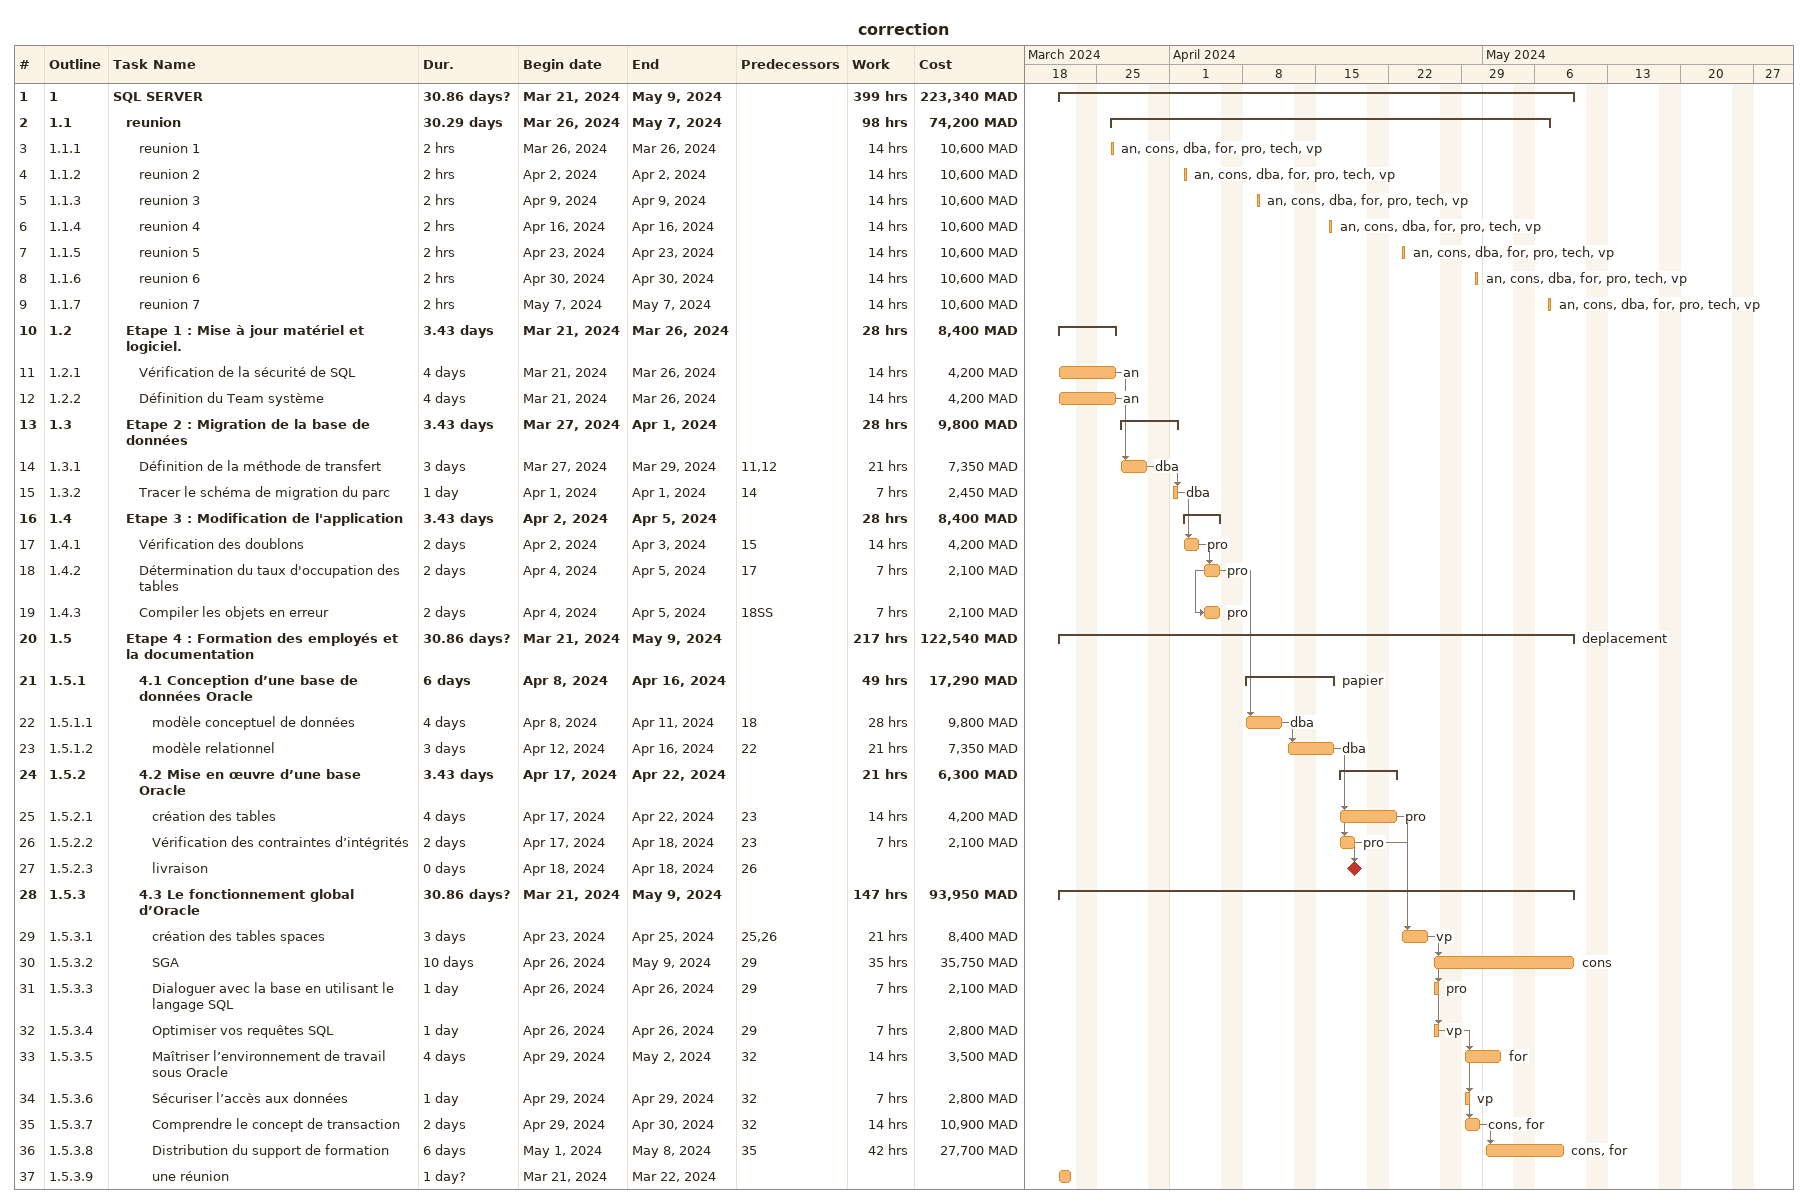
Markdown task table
correction

| ID | WBS | Task | Duration | Start | Finish | Predecessors | Resources | Work (h) | Cost (MAD) |
|---|---|---|---|---|---|---|---|---|---|
| 1 | 1 | **SQL SERVER** | 30.86d? | 2024-03-21 | 2024-05-09 |  |  | 399 | 223340 |
| 2 | 1.1 | **reunion** | 30.29d | 2024-03-26 | 2024-05-07 |  |  | 98 | 74200 |
| 3 | 1.1.1 | reunion 1 | 2h | 2024-03-26 | 2024-03-26 |  | an, cons, dba, for, pro, tech, vp | 14 | 10600 |
| 4 | 1.1.2 | reunion 2 | 2h | 2024-04-02 | 2024-04-02 |  | an, cons, dba, for, pro, tech, vp | 14 | 10600 |
| 5 | 1.1.3 | reunion 3 | 2h | 2024-04-09 | 2024-04-09 |  | an, cons, dba, for, pro, tech, vp | 14 | 10600 |
| 6 | 1.1.4 | reunion 4 | 2h | 2024-04-16 | 2024-04-16 |  | an, cons, dba, for, pro, tech, vp | 14 | 10600 |
| 7 | 1.1.5 | reunion 5 | 2h | 2024-04-23 | 2024-04-23 |  | an, cons, dba, for, pro, tech, vp | 14 | 10600 |
| 8 | 1.1.6 | reunion 6 | 2h | 2024-04-30 | 2024-04-30 |  | an, cons, dba, for, pro, tech, vp | 14 | 10600 |
| 9 | 1.1.7 | reunion 7 | 2h | 2024-05-07 | 2024-05-07 |  | an, cons, dba, for, pro, tech, vp | 14 | 10600 |
| 10 | 1.2 | **Etape 1 : Mise à jour matériel et logiciel.** | 3.43d | 2024-03-21 | 2024-03-26 |  |  | 28 | 8400 |
| 11 | 1.2.1 | Vérification de la sécurité de SQL | 4d | 2024-03-21 | 2024-03-26 |  | an | 14 | 4200 |
| 12 | 1.2.2 | Définition du Team système | 4d | 2024-03-21 | 2024-03-26 |  | an | 14 | 4200 |
| 13 | 1.3 | **Etape 2 : Migration de la base de données** | 3.43d | 2024-03-27 | 2024-04-01 |  |  | 28 | 9800 |
| 14 | 1.3.1 | Définition de la méthode de transfert | 3d | 2024-03-27 | 2024-03-29 | 11, 12 | dba | 21 | 7350 |
| 15 | 1.3.2 | Tracer le schéma de migration du parc | 1d | 2024-04-01 | 2024-04-01 | 14 | dba | 7 | 2450 |
| 16 | 1.4 | **Etape 3 : Modification de l'application** | 3.43d | 2024-04-02 | 2024-04-05 |  |  | 28 | 8400 |
| 17 | 1.4.1 | Vérification des doublons | 2d | 2024-04-02 | 2024-04-03 | 15 | pro | 14 | 4200 |
| 18 | 1.4.2 | Détermination du taux d'occupation des tables | 2d | 2024-04-04 | 2024-04-05 | 17 | pro | 7 | 2100 |
| 19 | 1.4.3 | Compiler les objets en erreur | 2d | 2024-04-04 | 2024-04-05 | 18SS | pro | 7 | 2100 |
| 20 | 1.5 | **Etape 4 : Formation des employés et la documentation** | 30.86d? | 2024-03-21 | 2024-05-09 |  | deplacement | 217 | 122540 |
| 21 | 1.5.1 | **4.1 Conception d’une base de données Oracle** | 6d | 2024-04-08 | 2024-04-16 |  | papier | 49 | 17290 |
| 22 | 1.5.1.1 | modèle conceptuel de données | 4d | 2024-04-08 | 2024-04-11 | 18 | dba | 28 | 9800 |
| 23 | 1.5.1.2 | modèle relationnel | 3d | 2024-04-12 | 2024-04-16 | 22 | dba | 21 | 7350 |
| 24 | 1.5.2 | **4.2 Mise en œuvre d’une base Oracle** | 3.43d | 2024-04-17 | 2024-04-22 |  |  | 21 | 6300 |
| 25 | 1.5.2.1 | création des tables | 4d | 2024-04-17 | 2024-04-22 | 23 | pro | 14 | 4200 |
| 26 | 1.5.2.2 | Vérification des contraintes d’intégrités | 2d | 2024-04-17 | 2024-04-18 | 23 | pro | 7 | 2100 |
| 27 | 1.5.2.3 | livraison | 0d | 2024-04-18 | 2024-04-18 | 26 |  |  |  |
| 28 | 1.5.3 | **4.3 Le fonctionnement global d’Oracle** | 30.86d? | 2024-03-21 | 2024-05-09 |  |  | 147 | 93950 |
| 29 | 1.5.3.1 | création des tables spaces | 3d | 2024-04-23 | 2024-04-25 | 25, 26 | vp | 21 | 8400 |
| 30 | 1.5.3.2 | SGA | 10d | 2024-04-26 | 2024-05-09 | 29 | cons | 35 | 35750 |
| 31 | 1.5.3.3 | Dialoguer avec la base en utilisant le langage SQL | 1d | 2024-04-26 | 2024-04-26 | 29 | pro | 7 | 2100 |
| 32 | 1.5.3.4 | Optimiser vos requêtes SQL | 1d | 2024-04-26 | 2024-04-26 | 29 | vp | 7 | 2800 |
| 33 | 1.5.3.5 | Maîtriser l’environnement de travail sous Oracle | 4d | 2024-04-29 | 2024-05-02 | 32 | for | 14 | 3500 |
| 34 | 1.5.3.6 | Sécuriser l’accès aux données | 1d | 2024-04-29 | 2024-04-29 | 32 | vp | 7 | 2800 |
| 35 | 1.5.3.7 | Comprendre le concept de transaction | 2d | 2024-04-29 | 2024-04-30 | 32 | cons, for | 14 | 10900 |
| 36 | 1.5.3.8 | Distribution du support de formation | 6d | 2024-05-01 | 2024-05-08 | 35 | cons, for | 42 | 27700 |
| 37 | 1.5.3.9 | une réunion | 1d? | 2024-03-21 | 2024-03-22 |  |  |  |  |
